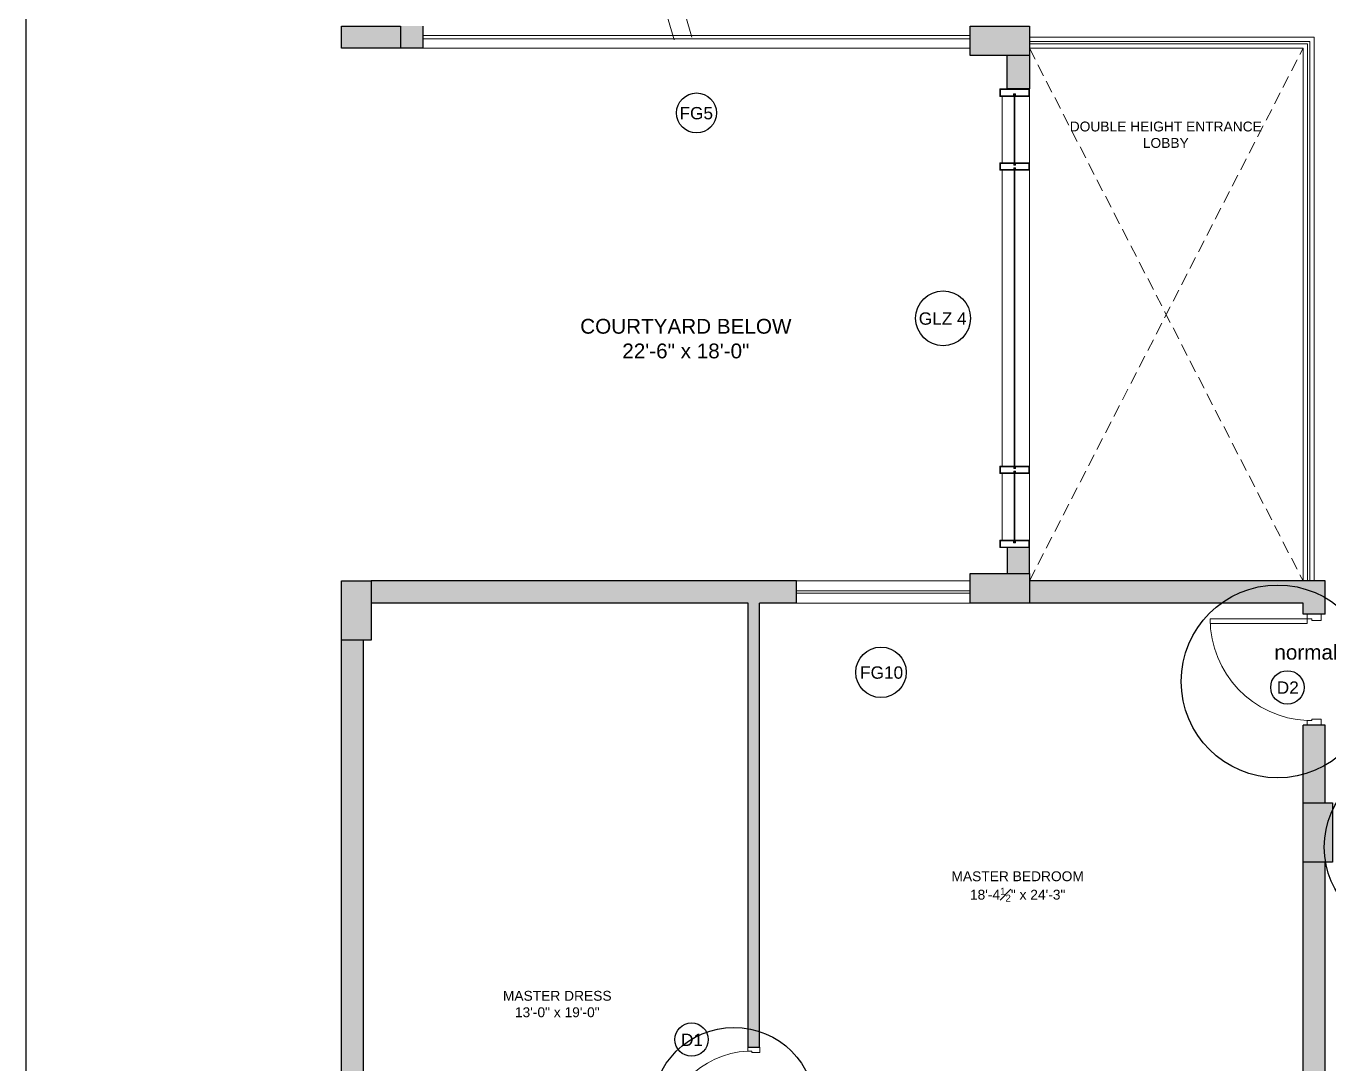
# Model space of a CAD drawing. Header units: inches. Extents: x 211391 to 214260, y -106888 to -102532.
# Drawn here: x 213002 to 213530, y -104681 to -104260 of the extents above; entities that cross this region are included whole.
import ezdxf

# ---------------------------------------------------------------- set-up
doc = ezdxf.new("R2010")
doc.units = ezdxf.units.IN
doc.header["$MEASUREMENT"] = 0
doc.linetypes.add('0226--P-00-GA 18.02.10$0$DASH', pattern=[0.35, 0.25, -0.1])
doc.linetypes.add('HIDDEN', pattern=[0.375, 0.25, -0.125])
doc.layers.get('0').update_dxf_attribs({"color": 4})
for name, color, linetype, lineweight in [('BEAM', 90, '0226--P-00-GA 18.02.10$0$DASH', 25), ('DIM', 1, 'Continuous', 9), ('DOOR', 2, 'Continuous', 9), ('GLASS', 4, 'Continuous', 18), ('HATCH', 251, 'Continuous', 13), ('HIDDEN', 8, 'Continuous', 13), ('m.s.', 250, 'Continuous', 13), ('STEPS', 2, 'Continuous', 18), ('TEXT', 3, 'Continuous', 9), ('WALL', 5, 'Continuous', 25), ('window', 1, 'Continuous', 18)]:
    doc.layers.add(name, color=color, linetype=linetype, lineweight=lineweight)
doc.layers.add('COLUMN', color=6, linetype='Continuous')
doc.layers.get('BEAM').off()
doc.styles.add('STYLE1', font='arial.ttf', dxfattribs={"height": 8})
pattern_1 = [(45, (0, 0), (-0.08838834765, 0.08838834765), [])]
pattern_2 = [(45, (123, 0), (-0.08838834765, 0.08838834765), [])]

# ---------------------------------------------------------------- blocks, each defined once
blk = doc.blocks.new('*U5')
at = {"layer": 'DOOR'}
for points in [[(1.5, -4.54), (1.5, -3.04), (2, -3.04), (2, -0.04), (0, -0.04), (0, -4.54)], [(34.5, -4.54), (34.5, -3.04), (34, -3.04), (34, -0.04), (36, -0.04), (36, -4.54)]]:
    blk.add_lwpolyline(points, close=True, dxfattribs=at)
blk.add_lwpolyline([(34.5, -4.54, -0.400224), (1.5, -36.04), (1.5, -4.54), (3, -4.54), (3, -36.01)], format="xyb", dxfattribs=at)
blk = doc.blocks.new('79')
at = {"layer": 'COLUMN', "ltscale": 20, "true_color": 0xdd22ba}
h = blk.add_hatch(color=212, dxfattribs=at)
h.dxf.hatch_style = 1
h.paths.add_polyline_path([(213129.89, -104269.04), (213153.89, -104269.04), (213153.89, -104260.04), (213129.89, -104260.04)])
h = blk.add_hatch(color=212, dxfattribs=at)
h.dxf.hatch_style = 1
h.paths.add_polyline_path([(213384.89, -104272.04), (213408.89, -104272.04), (213408.89, -104260.04), (213384.89, -104260.04)])
h = blk.add_hatch(color=212, dxfattribs=at)
h.dxf.hatch_style = 1
h.paths.add_polyline_path([(213129.89, -104485.04), (213129.89, -104509.04), (213141.89, -104509.04), (213141.89, -104485.04)])
h = blk.add_hatch(color=212, dxfattribs=at)
h.dxf.hatch_style = 1
h.paths.add_polyline_path([(213384.89, -104494.04), (213408.89, -104494.04), (213408.89, -104482.04), (213384.89, -104482.04)])
h = blk.add_hatch(color=212, dxfattribs=at)
h.dxf.hatch_style = 1
h.paths.add_polyline_path([(213519.89, -104575.04), (213519.89, -104599.04), (213531.89, -104599.04), (213531.89, -104575.04)])
at = {"layer": 'COLUMN', "ltscale": 20}
for points in [[(213153.89, -104269.04), (213129.89, -104269.04), (213129.89, -104260.04), (213153.89, -104260.04)], [(213408.89, -104272.04), (213384.89, -104272.04), (213384.89, -104260.04), (213408.89, -104260.04)], [(213129.89, -104509.04), (213129.89, -104485.04), (213141.89, -104485.04), (213141.89, -104509.04)], [(213408.89, -104494.04), (213384.89, -104494.04), (213384.89, -104482.04), (213408.89, -104482.04)], [(213519.89, -104599.04), (213519.89, -104575.04), (213531.89, -104575.04), (213531.89, -104599.04)]]:
    blk.add_lwpolyline(points, close=True, dxfattribs=at)
blk = doc.blocks.new('e57ik')
at = {"layer": 'm.s.', "ltscale": 15}
h = blk.add_hatch(dxfattribs=at)
h.set_pattern_fill('ANSI31', color=256)
h.set_pattern_definition([(45, (-434.42776, 41.17161), (-0.08838834765, 0.08838834765), [])])
h.paths.add_polyline_path([(210010.52, -105167.4), (210011.27, -105167.4), (210011.27, -105172.77), (210008.77, -105172.77), (210008.77, -105161.27), (210011.27, -105161.27), (210011.27, -105166.64), (210010.52, -105166.64)], flags=16)
h.paths.add_polyline_path([(210010.77, -105167.15), (210011.52, -105167.15), (210011.52, -105173.02), (210008.52, -105173.02), (210008.52, -105161.02), (210011.52, -105161.02), (210011.52, -105166.89), (210010.77, -105166.89)])
at = {"layer": 'm.s.', "ltscale": 2}
for points in [[(210010.77, -105167.15), (210011.52, -105167.15), (210011.52, -105173.02), (210008.52, -105173.02), (210008.52, -105161.02), (210011.52, -105161.02), (210011.52, -105166.89), (210010.77, -105166.89)], [(210010.52, -105167.4), (210011.27, -105167.4), (210011.27, -105172.77), (210008.77, -105172.77), (210008.77, -105161.27), (210011.27, -105161.27), (210011.27, -105166.64), (210010.52, -105166.64)]]:
    blk.add_lwpolyline(points, close=True, dxfattribs=at)
blk = doc.blocks.new('r678uol')
at = {"layer": 'm.s.', "ltscale": 15}
h = blk.add_hatch(dxfattribs=at)
h.set_pattern_fill('ANSI31', color=256)
h.set_pattern_definition(pattern_1)
h.paths.add_polyline_path([(210776.4, -105469.52), (210777.15, -105469.52), (210777.15, -105469.77), (210776.4, -105469.77), (210776.4, -105475.65), (210779.4, -105475.65), (210779.4, -105469.77), (210778.65, -105469.77), (210778.65, -105469.52), (210779.4, -105469.52), (210779.4, -105463.65), (210776.4, -105463.65)])
h.paths.add_polyline_path([(210776.65, -105469.52), (210777.15, -105469.52), (210777.15, -105469.77), (210776.65, -105469.77), (210776.65, -105475.4), (210779.15, -105475.4), (210779.15, -105470.02), (210778.4, -105470.02), (210778.4, -105469.27), (210779.15, -105469.27), (210779.15, -105463.9), (210776.65, -105463.9)])
h = blk.add_hatch(dxfattribs=at)
h.set_pattern_fill('ANSI31', color=256)
h.set_pattern_definition(pattern_2)
h.paths.add_polyline_path([(210899.4, -105469.52), (210900.15, -105469.52), (210900.15, -105469.77), (210899.4, -105469.77), (210899.4, -105475.65), (210902.4, -105475.65), (210902.4, -105469.77), (210901.65, -105469.77), (210901.65, -105469.52), (210902.4, -105469.52), (210902.4, -105463.65), (210899.4, -105463.65)])
h.paths.add_polyline_path([(210899.65, -105469.52), (210900.15, -105469.52), (210900.15, -105469.77), (210899.65, -105469.77), (210899.65, -105475.4), (210902.15, -105475.4), (210902.15, -105470.02), (210901.4, -105470.02), (210901.4, -105469.27), (210902.15, -105469.27), (210902.15, -105463.9), (210899.65, -105463.9)])
h = blk.add_hatch(dxfattribs=at)
h.set_pattern_fill('ANSI31', color=256)
h.set_pattern_definition(pattern_1)
h.paths.add_polyline_path([(210777.4, -105469.27), (210776.65, -105469.27), (210776.65, -105469.52), (210777.15, -105469.52), (210777.15, -105469.77), (210776.65, -105469.77), (210776.65, -105470.02), (210777.4, -105470.02)])
h = blk.add_hatch(dxfattribs=at)
h.set_pattern_fill('ANSI31', color=256)
h.set_pattern_definition(pattern_2)
h.paths.add_polyline_path([(210900.4, -105469.27), (210899.65, -105469.27), (210899.65, -105469.52), (210900.15, -105469.52), (210900.15, -105469.77), (210899.65, -105469.77), (210899.65, -105470.02), (210900.4, -105470.02)])
at = {"layer": 'GLASS', "ltscale": 15}
for p, q in [((210776.4, -105469.52), (210749.45, -105469.52)), ((210776.4, -105469.77), (210749.45, -105469.77)), ((210899.4, -105469.52), (210779.4, -105469.52)), ((210899.4, -105469.77), (210779.4, -105469.77)), ((210929.45, -105469.52), (210902.4, -105469.52)), ((210929.45, -105469.77), (210902.4, -105469.77))]:
    blk.add_line(p, q, dxfattribs=at)
at = {"layer": 'm.s.', "ltscale": 15}
for p, q in [((210749.45, -105463.65), (210776.4, -105463.65)), ((210779.4, -105463.65), (210899.4, -105463.65)), ((210902.4, -105463.65), (210929.34, -105463.65)), ((210776.4, -105474.65), (210749.45, -105474.65)), ((210899.4, -105474.65), (210779.4, -105474.65)), ((210929.34, -105474.65), (210902.4, -105474.65))]:
    blk.add_line(p, q, dxfattribs=at)
at = {"layer": 'm.s.', "ltscale": 2}
for points in [[(210776.4, -105469.52), (210776.4, -105463.65), (210779.4, -105463.65), (210779.4, -105469.52), (210778.65, -105469.52), (210778.65, -105469.77), (210779.4, -105469.77), (210779.4, -105475.65), (210776.4, -105475.65), (210776.4, -105469.77), (210777.15, -105469.77), (210777.15, -105469.52), (210776.4, -105469.52)], [(210899.4, -105469.52), (210899.4, -105463.65), (210902.4, -105463.65), (210902.4, -105469.52), (210901.65, -105469.52), (210901.65, -105469.77), (210902.4, -105469.77), (210902.4, -105475.65), (210899.4, -105475.65), (210899.4, -105469.77), (210900.15, -105469.77), (210900.15, -105469.52), (210899.4, -105469.52)]]:
    blk.add_lwpolyline(points, dxfattribs=at)
for points in [[(210776.65, -105469.27), (210776.65, -105463.9), (210779.15, -105463.9), (210779.15, -105469.27), (210778.4, -105469.27), (210778.4, -105470.02), (210779.15, -105470.02), (210779.15, -105475.4), (210776.65, -105475.4), (210776.65, -105470.02), (210777.4, -105470.02), (210777.4, -105469.27)], [(210899.65, -105469.27), (210899.65, -105463.9), (210902.15, -105463.9), (210902.15, -105469.27), (210901.4, -105469.27), (210901.4, -105470.02), (210902.15, -105470.02), (210902.15, -105475.4), (210899.65, -105475.4), (210899.65, -105470.02), (210900.4, -105470.02), (210900.4, -105469.27)]]:
    blk.add_lwpolyline(points, close=True, dxfattribs=at)
at = {"layer": 'DIM'}
blk.add_blockref('e57ik', (737.94, -302.63), dxfattribs=at)
at = {"layer": 'DIM', "xscale": -1}
blk.add_blockref('e57ik', (420940.97, -302.63), dxfattribs=at)

msp = doc.modelspace()

# ---------------------------------------------------------------- hatches: boundary and pattern name
at = {"layer": 'HATCH', "ltscale": 15}
h = msp.add_hatch(color=256, dxfattribs=at)
h.dxf.hatch_style = 1
h.paths.add_polyline_path([(213162.89, -104269.04), (213162.89, -104260.04), (213153.89, -104260.04), (213153.89, -104269.04)])
h = msp.add_hatch(color=256, dxfattribs=at)
h.dxf.hatch_style = 1
h.paths.add_polyline_path([(213408.89, -104272.04), (213399.89, -104272.04), (213399.89, -104285.54), (213408.89, -104285.54)])
h = msp.add_hatch(color=256, dxfattribs=at)
h.dxf.hatch_style = 1
h.paths.add_polyline_path([(213408.89, -104471.54), (213399.89, -104471.54), (213399.89, -104482.04), (213408.89, -104482.04)])
h = msp.add_hatch(color=256, dxfattribs=at)
h.dxf.hatch_style = 1
h.paths.add_polyline_path([(213294.89, -104674.04), (213299.39, -104674.04), (213299.39, -104494.04), (213314.39, -104494.04), (213314.39, -104485.04), (213141.89, -104485.04), (213141.89, -104494.04), (213294.89, -104494.04)])
h = msp.add_hatch(color=256, dxfattribs=at)
h.dxf.hatch_style = 1
h.paths.add_polyline_path([(213528.89, -104485.04), (213408.89, -104485.04), (213408.89, -104494.04), (213519.89, -104494.04), (213519.89, -104498.54), (213528.89, -104498.54)])
h = msp.add_hatch(color=256, dxfattribs=at)
h.dxf.hatch_style = 1
h.paths.add_polyline_path([(213138.89, -104509.04), (213129.89, -104509.04), (213129.89, -104722.04), (213138.89, -104722.04)])
h = msp.add_hatch(color=256, dxfattribs=at)
h.dxf.hatch_style = 1
h.paths.add_polyline_path([(213528.89, -104543.54), (213519.89, -104543.54), (213519.89, -104575.04), (213528.89, -104575.04)])
h = msp.add_hatch(color=256, dxfattribs=at)
h.dxf.hatch_style = 1
h.paths.add_polyline_path([(213528.89, -104599.04), (213519.89, -104599.04), (213519.89, -104776.04), (213528.89, -104776.04)])

# ---------------------------------------------------------------- linework, layer by layer
at = {"ltscale": 15}
msp.add_lwpolyline([(213001.96, -103568.22), (214259.76, -103568.22), (214259.76, -105030.12), (213001.96, -105030.12)], close=True, dxfattribs=at)
at = {"layer": 'Defpoints'}
for centre, radius in [((213273.89, -104295.27), 8.1), ((213373.89, -104378.54), 11.12), ((213348.71, -104522.08), 10.24), ((213513.52, -104528.18), 6.76), ((213271.87, -104671), 6.76)]:
    msp.add_circle(centre, radius, dxfattribs=at)
at = {"layer": 'Defpoints', "ltscale": 15}
for centre, radius in [((213509.58, -104525.78), 39.09), ((213563.81, -104592.97), 35.31), ((213289.06, -104699.1), 33.06)]:
    msp.add_circle(centre, radius, dxfattribs=at)
at = {"layer": 'HIDDEN', "linetype": 'HIDDEN', "ltscale": 20}
for p, q in [((213408.89, -104485.04), (213519.89, -104269.04)), ((213408.89, -104269.04), (213519.89, -104485.04))]:
    msp.add_line(p, q, dxfattribs=at)
at = {"layer": 'STEPS', "ltscale": 20, "transparency": 33554495}
for points in [[(213245.45, -104199.54), (213254.94, -104231.94), (213262.77, -104232.38), (213249.95, -104236.42), (213256.47, -104237.15), (213264.79, -104265.57)], [(213252.99, -104199.54), (213262.18, -104230.91), (213270.02, -104231.36), (213257.19, -104235.4), (213263.71, -104236.12), (213272.03, -104264.54)]]:
    msp.add_lwpolyline(points, dxfattribs=at)
at = {"layer": 'WALL', "ltscale": 20}
for p, q in [((213162.89, -104260.04), (213162.89, -104269.04)), ((213162.89, -104269.04), (213153.89, -104269.04)), ((213314.39, -104485.04), (213141.89, -104485.04)), ((213314.39, -104494.04), (213314.39, -104485.04)), ((213528.89, -104485.04), (213408.89, -104485.04)), ((213528.89, -104498.54), (213528.89, -104485.04)), ((213294.89, -104494.04), (213141.89, -104494.04)), ((213294.89, -104674.04), (213294.89, -104494.04)), ((213314.39, -104494.04), (213299.39, -104494.04)), ((213299.39, -104674.04), (213299.39, -104494.04)), ((213519.89, -104494.04), (213408.89, -104494.04)), ((213519.89, -104498.54), (213519.89, -104494.04)), ((213528.89, -104498.54), (213519.89, -104498.54)), ((213129.89, -104722.04), (213129.89, -104509.04)), ((213138.89, -104722.04), (213138.89, -104509.04)), ((213519.89, -104575.04), (213519.89, -104543.54)), ((213528.89, -104543.54), (213519.89, -104543.54)), ((213528.89, -104575.04), (213528.89, -104543.54)), ((213519.89, -104776.04), (213519.89, -104599.04)), ((213528.89, -104776.04), (213528.89, -104599.04)), ((213294.89, -104674.04), (213299.39, -104674.04))]:
    msp.add_line(p, q, dxfattribs=at)
at = {"layer": 'WALL', "color": 1, "lineweight": 13, "ltscale": 20}
for p, q in [((213524.39, -104264.54), (213408.89, -104264.54)), ((213522.64, -104266.29), (213408.89, -104266.29)), ((213521.64, -104267.29), (213408.89, -104267.29)), ((213521.64, -104485.04), (213521.64, -104267.29)), ((213522.64, -104485.04), (213522.64, -104266.29)), ((213524.39, -104485.04), (213524.39, -104264.54)), ((213519.89, -104269.04), (213408.89, -104269.04)), ((213519.89, -104485.04), (213519.89, -104269.04))]:
    msp.add_line(p, q, dxfattribs=at)
at = {"layer": 'WALL'}
for p, q in [((213399.89, -104285.54), (213399.89, -104272.04)), ((213408.89, -104272.04), (213408.89, -104285.54)), ((213408.89, -104285.54), (213399.89, -104285.54)), ((213408.89, -104471.54), (213399.89, -104471.54)), ((213399.89, -104471.54), (213399.89, -104482.04)), ((213408.89, -104482.04), (213408.89, -104471.54))]:
    msp.add_line(p, q, dxfattribs=at)
at = {"layer": 'window', "ltscale": 20}
for p, q in [((213384.89, -104263.86), (213162.89, -104263.86)), ((213162.89, -104265.22), (213384.89, -104265.22)), ((213162.89, -104269.04), (213384.89, -104269.04)), ((213314.39, -104489.04), (213384.83, -104489.04)), ((213314.39, -104490.04), (213384.83, -104490.04))]:
    msp.add_line(p, q, dxfattribs=at)
for points in [[(213384.83, -104485.04), (213314.39, -104485.04)], [(213314.39, -104494.04), (213384.83, -104494.04)]]:
    msp.add_lwpolyline(points, dxfattribs=at)

# ---------------------------------------------------------------- block references
at = {"layer": 'BEAM'}
msp.add_blockref('79', (0, 0), dxfattribs=at)
at = {"layer": 'DIM', "rotation": 270}
msp.add_blockref('r678uol', (318872.54, 106460.91), dxfattribs=at)
at = {"layer": 'DOOR', "ltscale": 5}
for p, xscale, yscale, zscale, rotation in [((213527.25, -104498.54), 1.25, 1.25, 1.25, 270), ((213299.62, -104713.04), -1.083333333333283, 1.083333333333283, 1.083333333333283, 269.9999999998068)]:
    msp.add_blockref('*U5', p, dxfattribs=dict(at, xscale=xscale, yscale=yscale, zscale=zscale, rotation=rotation))

# ---------------------------------------------------------------- texts
at = {"layer": 'Defpoints', "char_height": 5, "attachment_point": 3, "style": 'STYLE1'}
for s, width, heights, insert in [('\\A1;\\pxqc;FG5', 8.2379, [-5.17], (213277.91, -104292.86)), ('\\A1;\\pxqc;GLZ 4', 21.8376, [-5.17], (213384.65, -104376.14)), ('\\A1;\\pxqc;FG10', 8.2379, [-5.17], (213353.08, -104519.68)), ('\\A1;\\pxqc;D2', 8.2379, [-5.02], (213517.82, -104525.78)), ('\\A1;\\pxqc;D1', 8.2379, [-5.02], (213276.17, -104668.59))]:
    msp.add_mtext_dynamic_manual_height_columns(s, width=width, gutter_width=70, heights=heights, dxfattribs=dict(at, insert=insert))
at = {"layer": 'Defpoints', "ltscale": 15, "insert": (213581.61, -104510.93), "char_height": 6, "attachment_point": 3, "style": 'STYLE1'}
msp.add_mtext_dynamic_manual_height_columns('\\A1;\\pxqc;normal door ', width=101.9942, gutter_width=35, heights=[-6.1], dxfattribs=at)
at = {"layer": 'TEXT', "ltscale": 10, "attachment_point": 3, "style": 'STYLE1'}
for s, width, heights, insert, char_height in [('\\A1;\\pxqc;DOUBLE HEIGHT ENTRANCE LOBBY', 80.6746, [-10.88], (213504.55, -104298.77), 4), ('\\A1;\\pxqc;COURTYARD BELOW\\P22\'-6" x 18\'-0"', 101.9942, [-16.23], (213320.56, -104378.77), 6), ('\\A1;\\pxqc;MASTER BEDROOM\\P18\'-4{\\H0.7x;\\S1#2;}" x 24\'-3"', 101.9942, [-12.43], (213455.13, -104602.78), 4), ('\\A1;\\pxqc;MASTER DRESS\\P13\'-0" x 19\'-0"', 101.9942, [-10.82], (213268.4, -104651.25), 4)]:
    msp.add_mtext_dynamic_manual_height_columns(s, width=width, gutter_width=35, heights=heights, dxfattribs=dict(at, insert=insert, char_height=char_height))

doc.saveas('drawing.dxf')
